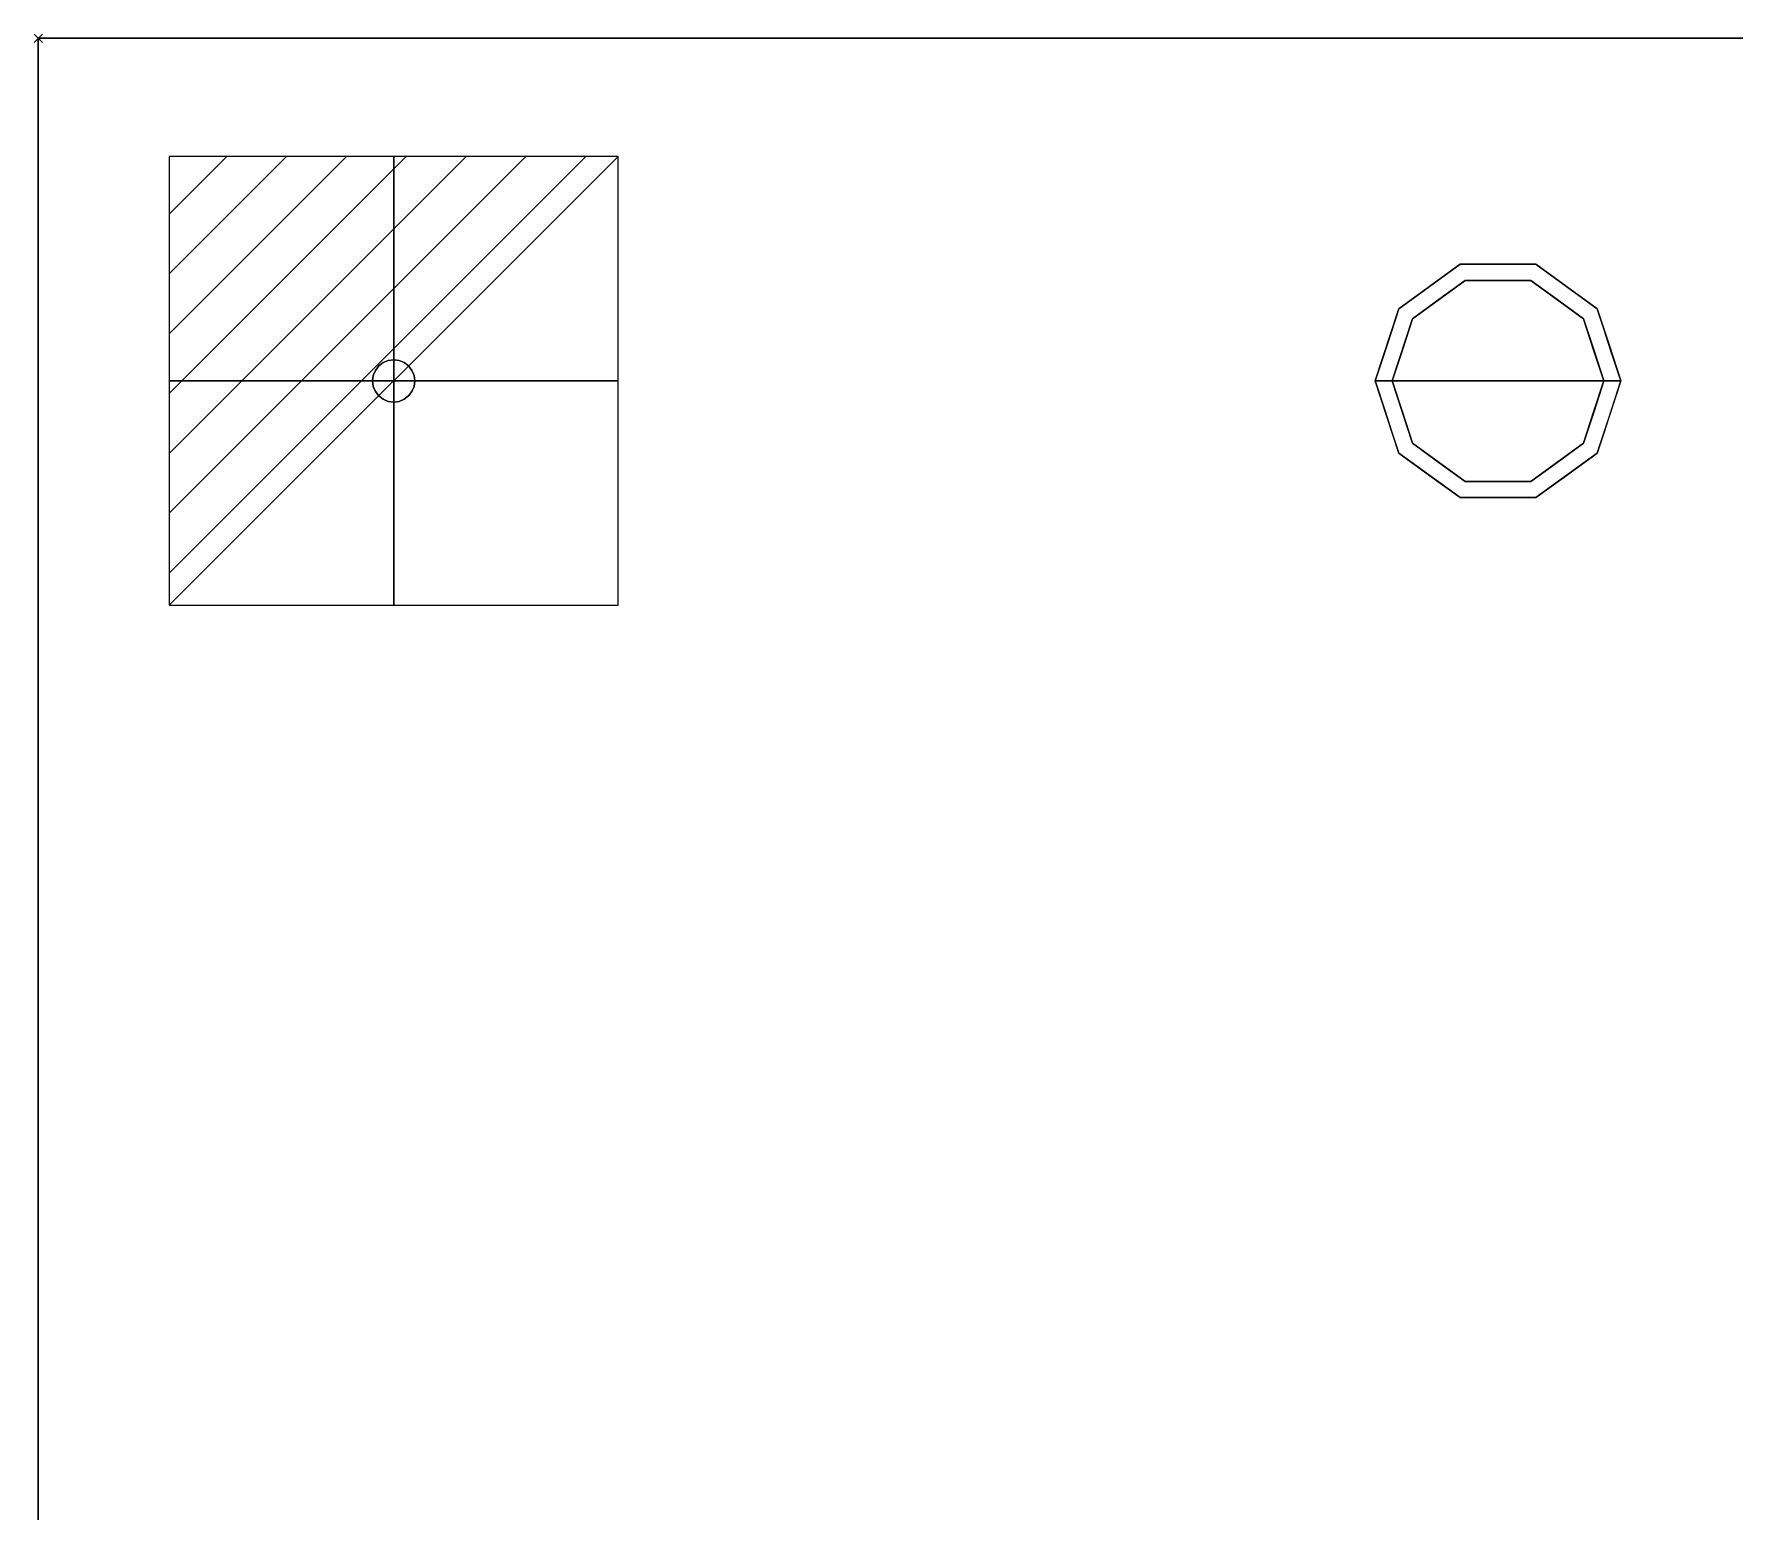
# Model space of a CAD drawing. Header units: millimetres. Extents: x -1 to 1796, y -1098 to 1.
# Drawn here: x -1 to 401, y -348.3 to 1 of the extents above; entities that cross this region are included whole.
import ezdxf

# ---------------------------------------------------------------- set-up
doc = ezdxf.new("R2010")
doc.units = ezdxf.units.MM
doc.header["$PDMODE"] = 3
doc.linetypes.add('NASCOSTA', pattern=[9.525, 6.35, -3.175])
for name, color, linetype in [('IQ_200_3D', 1, 'Continuous'), ('IQ_204_2D', 7, 'Continuous'), ('IQ_204_3D', 7, 'Continuous'), ('IQ_CON_ELECTRICITY_INT', 7, 'Continuous'), ('IQ_INS_3D', 3, 'Continuous')]:
    doc.layers.add(name, color=color, linetype=linetype)

# ---------------------------------------------------------------- blocks, each defined once
blk = doc.blocks.new('*X2812')
at = {"color": 0}
for p, q in [((286.774344, 2204.447934), (296.618251, 2214.291842)), ((286.774344, 2205.862148), (295.204037, 2214.291842)), ((286.774344, 2207.276361), (293.789824, 2214.291842)), ((286.774344, 2208.690575), (292.37561, 2214.291842)), ((286.774344, 2210.104788), (290.961397, 2214.291842)), ((286.774344, 2211.519002), (289.547183, 2214.291842)), ((286.774344, 2212.933216), (288.13297, 2214.291842))]:
    blk.add_line(p, q, dxfattribs=at)
blk = doc.blocks.new('electricity')
for p, q in [((2.121, 2.121), (-2.121, 2.121)), ((-2.121, 2.121), (-2.121, -2.121)), ((-2.121, -2.121), (2.121, 2.121)), ((2.121, -2.121), (2.121, 2.121)), ((-2.121, -2.121), (2.121, -2.121))]:
    blk.add_line(p, q)
at = {"extrusion": (-1, 0, 0)}
for p, q in [((0, -2.121, 2.121), (0, 2.121, 2.121)), ((0, 2.121, -2.121), (0, -2.121, -2.121)), ((0, 2.121, 2.121), (0, 2.121, -2.121)), ((0, 2.121, -2.121), (0, -2.121, 2.121)), ((0, -2.121, -2.121), (0, -2.121, 2.121))]:
    blk.add_line(p, q, dxfattribs=at)
at = {"extrusion": (0, -1, 0)}
for p, q in [((2.121, 0, 2.121), (-2.121, 0, 2.121)), ((-2.121, 0, -2.121), (2.121, 0, -2.121)), ((-2.121, 0, 2.121), (-2.121, 0, -2.121)), ((-2.121, 0, -2.121), (2.121, 0, 2.121)), ((2.121, 0, -2.121), (2.121, 0, 2.121))]:
    blk.add_line(p, q, dxfattribs=at)
at = {"xscale": 0.4000000000000909, "yscale": 0.4000000000000909, "zscale": 0.4000000000000909}
blk.add_blockref('*X2812', (-116.831, -883.595), dxfattribs=at)
at = {"extrusion": (-1, 0, 0), "xscale": 0.3999999999999773, "yscale": 0.3999999999999773, "zscale": 0.3999999999999773}
blk.add_blockref('*X2812', (-116.831, -883.595), dxfattribs=at)
at = {"extrusion": (0, -1, 0), "xscale": 0.4000000000000909, "yscale": 0.4000000000000909, "zscale": 0.4000000000000909}
blk.add_blockref('*X2812', (-116.831, -883.595), dxfattribs=at)
blk = doc.blocks.new('iq_con_ele3d')
at = {"layer": 'IQ_204_3D'}
for points, invisible_edges in [([(-3.54, 3.54, -4.96), (-1.29, 4.83, -4.96), (0, 5, -4.96), (1.29, 4.83, -4.96)], 9), ([(1.29, 4.83, -4.96), (1.29, 4.83, -4.96), (2.5, 4.33, -4.96), (-3.54, 3.54, -4.96)], 13), ([(-2.5, 4.33, -4.96), (-2.5, 4.33, -4.96), (-1.29, 4.83, -4.96), (-3.54, 3.54, -4.96)], 4), ([(-3.54, 3.54, -4.96), (2.5, 4.33, -4.96), (3.54, 3.54, -4.96), (4.33, 2.5, -4.96)], 9), ([(-3.54, 3.54), (-2.5, 4.33), (-2.5, 4.33, -4.96), (-3.54, 3.54, -4.96)], 10), ([(-2.5, 4.33), (-1.29, 4.83), (-1.29, 4.83, -4.96), (-2.5, 4.33, -4.96)], 10), ([(0, 5, -4.96), (-1.29, 4.83, -4.96), (-1.29, 4.83), (0, 5)], 10), ([(0, 5), (1.29, 4.83), (1.29, 4.83, -4.96), (0, 5, -4.96)], 10), ([(1.29, 4.83), (2.5, 4.33), (2.5, 4.33, -4.96), (1.29, 4.83, -4.96)], 10), ([(2.5, 4.33), (3.54, 3.54), (3.54, 3.54, -4.96), (2.5, 4.33, -4.96)], 10), ([(-5, 0, -4.96), (-4.83, 1.29, -4.96), (-4.33, -2.5, -4.96), (-4.83, -1.29, -4.96)], 2), ([(-5, 0), (-4.83, 1.29), (-4.83, 1.29, -4.96), (-5, 0, -4.96)], 2), ([(-5, 0, -4.96), (-4.83, -1.29, -4.96), (-4.83, -1.29), (-5, 0)], 2), ([(-4.33, 2.5, -4.96), (-4.33, 2.5, -4.96), (-3.54, 3.54, -4.96), (-4.83, 1.29, -4.96)], 4), ([(-4.83, 1.29), (-4.33, 2.5), (-4.33, 2.5, -4.96), (-4.83, 1.29, -4.96)], 10), ([(-4.33, 2.5), (-3.54, 3.54), (-3.54, 3.54, -4.96), (-4.33, 2.5, -4.96)], 10), ([(3.54, 3.54), (4.33, 2.5), (4.33, 2.5, -4.96), (3.54, 3.54, -4.96)], 10), ([(4.33, 2.5, -4.96), (4.83, 1.29, -4.96), (5, 0, -4.96), (4.83, -1.29, -4.96)], 8), ([(4.33, 2.5), (4.83, 1.29), (4.83, 1.29, -4.96), (4.33, 2.5, -4.96)], 10), ([(5, 0, -4.96), (4.83, 1.29, -4.96), (4.83, 1.29), (5, 0)], 2), ([(5, 0), (4.83, -1.29), (4.83, -1.29, -4.96), (5, 0, -4.96)], 2), ([(-4.33, -2.5), (-4.83, -1.29), (-4.83, -1.29, -4.96), (-4.33, -2.5, -4.96)], 10), ([(-3.54, -3.54, -4.96), (-3.54, -3.54, -4.96), (-4.33, -2.5, -4.96), (-2.5, -4.33, -4.96)], 4), ([(-3.54, -3.54), (-4.33, -2.5), (-4.33, -2.5, -4.96), (-3.54, -3.54, -4.96)], 10), ([(-2.5, -4.33), (-3.54, -3.54), (-3.54, -3.54, -4.96), (-2.5, -4.33, -4.96)], 10), ([(-2.5, -4.33, -4.96), (4.83, -1.29, -4.96), (3.54, -3.54, -4.96), (2.5, -4.33, -4.96)], 11), ([(3.54, -3.54), (2.5, -4.33), (2.5, -4.33, -4.96), (3.54, -3.54, -4.96)], 10), ([(4.33, -2.5, -4.96), (4.33, -2.5, -4.96), (3.54, -3.54, -4.96), (4.83, -1.29, -4.96)], 4), ([(4.33, -2.5), (3.54, -3.54), (3.54, -3.54, -4.96), (4.33, -2.5, -4.96)], 10), ([(4.83, -1.29), (4.33, -2.5), (4.33, -2.5, -4.96), (4.83, -1.29, -4.96)], 10), ([(-1.29, -4.83, -4.96), (-1.29, -4.83, -4.96), (-2.5, -4.33, -4.96), (2.5, -4.33, -4.96)], 13), ([(-1.29, -4.83), (-2.5, -4.33), (-2.5, -4.33, -4.96), (-1.29, -4.83, -4.96)], 10), ([(0, -5, -4.96), (-1.29, -4.83, -4.96), (2.5, -4.33, -4.96), (1.29, -4.83, -4.96)], 2), ([(0, -5), (-1.29, -4.83), (-1.29, -4.83, -4.96), (0, -5, -4.96)], 10), ([(0, -5, -4.96), (1.29, -4.83, -4.96), (1.29, -4.83), (0, -5)], 10), ([(2.5, -4.33), (1.29, -4.83), (1.29, -4.83, -4.96), (2.5, -4.33, -4.96)], 10)]:
    blk.add_3dface(points, dxfattribs=dict(at, invisible_edges=invisible_edges))

msp = doc.modelspace()

# ---------------------------------------------------------------- linework, layer by layer
at = {"layer": 'IQ_200_3D'}
for points, invisible_edges in [([(0, -645, 198), (0, -695, 850), (0, 0, 850), (0, 0, 150)], 9), ([(0, -645, 150), (0, -645, 198), (0, 0, 150)], 2)]:
    msp.add_3dface(points, dxfattribs=dict(at, invisible_edges=invisible_edges))
for points in [[(1795, -645, 150), (0, -645, 150), (0, 0, 150), (1795, 0, 150)], [(1795, 0, 150), (0, 0, 150), (0, 0, 850), (1795, 0, 850)]]:
    msp.add_3dface(points, dxfattribs=at)
at = {"layer": 'IQ_204_2D', "color": 7, "linetype": 'NASCOSTA', "ltscale": 10}
msp.add_lwpolyline([(0, 0), (1795, 0), (1795, -695), (0, -695)], close=True, dxfattribs=at)
at = {"layer": 'IQ_204_3D'}
for points, invisible_edges in [([(321.54, -63.95, 25), (336.04, -53.42, 25), (337.27, -57.22, 25), (324.77, -66.31, 25)], 10), ([(328.79, -58.69, 150), (336.04, -53.42, 150), (336.04, -53.42, 25), (328.79, -58.69, 25)], 10), ([(345, -53.42, 25), (336.04, -53.42, 25), (336.04, -53.42, 150), (345, -53.42, 150)], 10), ([(336.04, -53.42, 25), (353.96, -53.42, 25), (352.73, -57.22, 25), (337.27, -57.22, 25)], 10), ([(353.96, -53.42, 25), (345, -53.42, 25), (345, -53.42, 150), (353.96, -53.42, 150)], 10), ([(352.73, -57.22, 25), (353.96, -53.42, 25), (368.46, -63.95, 25), (365.23, -66.31, 25)], 5), ([(353.96, -53.42, 150), (361.21, -58.69, 150), (361.21, -58.69, 25), (353.96, -53.42, 25)], 10), ([(337.27, -57.22), (345, -81), (320, -81), (324.77, -66.31)], 1), ([(321.54, -63.95, 150), (328.79, -58.69, 150), (328.79, -58.69, 25), (321.54, -63.95, 25)], 10), ([(331.02, -61.76), (331.02, -61.76, 25), (337.27, -57.22, 25), (337.27, -57.22)], 5), ([(337.27, -57.22), (337.27, -57.22, 25), (345, -57.22, 25), (345, -57.22)], 5), ([(345, -81), (345, -81), (337.27, -57.22), (352.73, -57.22)], 11), ([(345, -57.22), (345, -57.22, 25), (352.73, -57.22, 25), (352.73, -57.22)], 5), ([(370, -81), (345, -81), (352.73, -57.22), (365.23, -66.31)], 2), ([(358.98, -61.76), (352.73, -57.22), (352.73, -57.22, 25), (358.98, -61.76, 25)], 10), ([(368.46, -63.95, 25), (361.21, -58.69, 25), (361.21, -58.69, 150), (368.46, -63.95, 150)], 10), ([(316, -81, 25), (321.54, -63.95, 25), (324.77, -66.31, 25), (320, -81, 25)], 2), ([(321.54, -63.95, 25), (318.77, -72.48, 25), (318.77, -72.48, 150), (321.54, -63.95, 150)], 10), ([(324.77, -66.31), (324.77, -66.31, 25), (331.02, -61.76, 25), (331.02, -61.76)], 5), ([(365.23, -66.31), (358.98, -61.76), (358.98, -61.76, 25), (365.23, -66.31, 25)], 10), ([(365.23, -66.31, 25), (368.46, -63.95, 25), (374, -81, 25), (370, -81, 25)], 1), ([(368.46, -63.95, 25), (368.46, -63.95, 25), (368.46, -63.95, 150), (370.07, -68.92, 25)], 6), ([(371.23, -72.48, 150), (371.23, -72.48, 150), (370.07, -68.92, 25), (368.46, -63.95, 150)], 6), ([(322.39, -73.65), (322.39, -73.65, 25), (324.77, -66.31, 25), (324.77, -66.31)], 5), ([(367.68, -73.87), (367.68, -73.87), (365.23, -66.31), (367.61, -73.65, 25)], 13), ([(365.23, -66.31, 25), (365.23, -66.31, 25), (367.61, -73.65, 25), (365.23, -66.31)], 13), ([(371.23, -72.48, 150), (371.23, -72.48, 150), (371.69, -73.88, 25), (370.07, -68.92, 25)], 11), ([(318.77, -72.48, 150), (318.77, -72.48, 25), (316, -81, 25), (316, -81, 150)], 1), ([(320, -81), (320, -81, 25), (322.39, -73.65, 25), (322.39, -73.65)], 4), ([(367.61, -73.65, 25), (367.61, -73.65, 25), (370, -81, 25), (367.68, -73.87)], 13), ([(370, -81, 25), (370, -81, 25), (370, -81), (367.68, -73.87)], 9), ([(371.23, -72.48, 150), (371.23, -72.48, 150), (374, -81, 150), (371.69, -73.88, 25)], 13), ([(374, -81, 150), (374, -81, 150), (374, -81, 25), (371.69, -73.88, 25)], 9), ([(316, -81, 150), (316, -81, 150), (316, -81, 25), (318.31, -88.12, 25)], 9), ([(318.77, -89.52, 150), (318.77, -89.52, 150), (316, -81, 150), (318.31, -88.12, 25)], 13), ([(316, -81, 25), (320, -81, 25), (324.77, -95.69, 25), (321.54, -98.05, 25)], 4), ([(322.39, -88.35, 25), (322.39, -88.35, 25), (320, -81, 25), (322.32, -88.13)], 13), ([(320, -81, 25), (320, -81, 25), (320, -81), (322.32, -88.13)], 9), ([(320, -81), (345, -81), (337.27, -104.78), (324.77, -95.69)], 2), ([(337.27, -104.78), (337.27, -104.78), (345, -81), (352.73, -104.78)], 6), ([(352.73, -104.78), (345, -81), (370, -81), (365.23, -95.69)], 1), ([(365.23, -95.69, 25), (370, -81, 25), (374, -81, 25), (368.46, -98.05, 25)], 8), ([(370, -81, 25), (370, -81, 25), (367.61, -88.35, 25), (367.68, -88.13)], 13), ([(367.68, -88.13), (367.68, -88.13), (370, -81), (370, -81, 25)], 9), ([(371.23, -89.52, 25), (371.23, -89.52, 25), (374, -81, 25), (371.69, -88.12, 150)], 13), ([(374, -81, 150), (374, -81, 150), (371.69, -88.12, 150), (374, -81, 25)], 4), ([(318.77, -89.52, 150), (318.77, -89.52, 150), (318.31, -88.12, 25), (319.93, -93.08, 25)], 11), ([(322.32, -88.13), (322.32, -88.13), (324.77, -95.69), (322.39, -88.35, 25)], 13), ([(324.77, -95.69, 25), (324.77, -95.69, 25), (322.39, -88.35, 25), (324.77, -95.69)], 13), ([(367.68, -88.13), (367.68, -88.13), (367.61, -88.35, 25), (365.23, -95.69)], 6), ([(365.23, -95.69), (365.23, -95.69), (367.61, -88.35, 25), (365.23, -95.69, 25)], 11), ([(371.23, -89.52, 25), (371.23, -89.52, 25), (371.69, -88.12, 150), (370.07, -93.08, 150)], 11), ([(318.77, -89.52, 150), (318.77, -89.52, 150), (319.93, -93.08, 25), (321.54, -98.05, 150)], 6), ([(371.23, -89.52, 25), (371.23, -89.52, 25), (370.07, -93.08, 150), (368.46, -98.05, 25)], 6), ([(321.54, -98.05, 25), (321.54, -98.05, 25), (321.54, -98.05, 150), (319.93, -93.08, 25)], 6), ([(321.54, -98.05, 25), (324.77, -95.69, 25), (337.27, -104.78, 25), (336.04, -108.58, 25)], 5), ([(324.77, -95.69, 25), (324.77, -95.69), (331.02, -100.24), (331.02, -100.24, 25)], 5), ([(352.73, -104.78, 25), (365.23, -95.69, 25), (368.46, -98.05, 25), (353.96, -108.58, 25)], 10), ([(365.23, -95.69), (365.23, -95.69, 25), (358.98, -100.24, 25), (358.98, -100.24)], 5), ([(368.46, -98.05, 150), (368.46, -98.05, 150), (368.46, -98.05, 25), (370.07, -93.08, 150)], 6), ([(328.79, -103.31, 150), (321.54, -98.05, 150), (321.54, -98.05, 25), (328.79, -103.31, 25)], 10), ([(331.02, -100.24, 25), (331.02, -100.24), (337.27, -104.78), (337.27, -104.78, 25)], 5), ([(352.73, -104.78, 25), (352.73, -104.78), (358.98, -100.24), (358.98, -100.24, 25)], 5), ([(361.21, -103.31, 25), (368.46, -98.05, 25), (368.46, -98.05, 150), (361.21, -103.31, 150)], 10), ([(328.79, -103.31, 25), (336.04, -108.58, 25), (336.04, -108.58, 150), (328.79, -103.31, 150)], 10), ([(353.96, -108.58, 25), (361.21, -103.31, 25), (361.21, -103.31, 150), (353.96, -108.58, 150)], 10), ([(336.04, -108.58, 25), (337.27, -104.78, 25), (352.73, -104.78, 25), (353.96, -108.58, 25)], 5), ([(337.27, -104.78), (345, -104.78), (352.73, -104.78, 25), (345, -104.78, 25)], 10), ([(345, -104.78, 25), (345, -104.78, 25), (337.27, -104.78, 25), (337.27, -104.78)], 13), ([(352.73, -104.78, 25), (352.73, -104.78, 25), (345, -104.78), (352.73, -104.78)], 11), ([(345, -108.58, 150), (336.04, -108.58, 150), (336.04, -108.58, 25), (345, -108.58, 25)], 10), ([(345, -108.58, 25), (353.96, -108.58, 25), (353.96, -108.58, 150), (345, -108.58, 150)], 10)]:
    msp.add_3dface(points, dxfattribs=dict(at, invisible_edges=invisible_edges))
at = {"layer": 'IQ_INS_3D'}
msp.add_point((0, 0), dxfattribs=at)

# ---------------------------------------------------------------- block references
at = {"layer": 'IQ_204_3D'}
msp.add_blockref('iq_con_ele3d', (84, -81, 150), dxfattribs=at)
at = {"layer": 'IQ_CON_ELECTRICITY_INT', "xscale": 25, "yscale": 25, "zscale": 25}
msp.add_blockref('electricity', (84, -81), dxfattribs=at)

doc.saveas('drawing.dxf')
